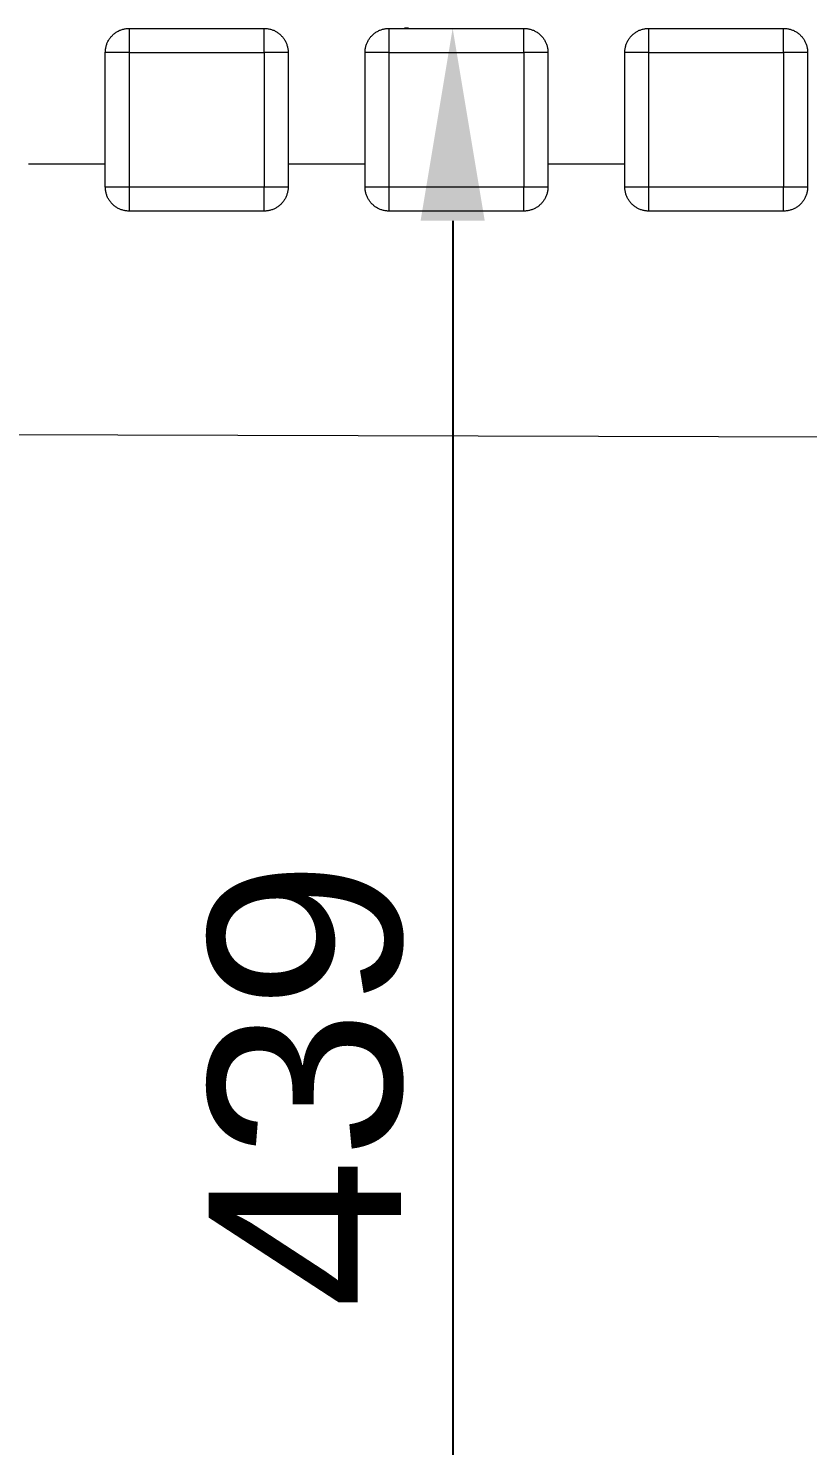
# Model space of a CAD drawing. Header units: millimetres. Extents: x -30 to 4992, y -440 to 3111.
# Drawn here: x 4047 to 4209, y 2795.2 to 3090 of the extents above; entities that cross this region are included whole.
import ezdxf

# ---------------------------------------------------------------- set-up
doc = ezdxf.new("R2010")
doc.units = ezdxf.units.MM
doc.layers.add('ZANO_R', color=7, linetype='Continuous', lineweight=0)
doc.layers.add('ZANO_W', color=1, linetype='Continuous', lineweight=0)
doc.styles.add('Arial', font='arial.ttf')
doc.styles.get("Standard").update_dxf_attribs({"font": 'ARIALUNI.TTF'})
doc.dimstyles.new('pl i ang', dxfattribs={"dimtxt": 50, "dimasz": 50, "dimexe": 1.25, "dimexo": 0.625, "dimgap": 10, "dimtad": 1, "dimtoh": 1, "dimtxsty": 'Standard', "dimcen": 2.5, "dimclrd": 1, "dimclre": 1, "dimclrt": 1, "dimadec": 0, "dimazin": 0, "dimtfac": 1, "dimtmove": 0, "dimatfit": 3, "dimfxl": 1, "dimarcsym": 1})

# ---------------------------------------------------------------- blocks, each defined once
blk = doc.blocks.new('*D391')
at = {"layer": 'ZANO_W', "color": 1, "lineweight": -2}
for p, q in [((4125.97, 3089.95), (4125.18, 3089.95)), ((4135.18, 3049.95), (4135.18, 2690.87)), ((4125.97, 2650.87), (4125.18, 2650.87))]:
    blk.add_line(p, q, dxfattribs=at)
at = {"layer": 'ZANO_W', "color": 1}
for points in [[(4141.85, 3049.95), (4128.51, 3049.95), (4135.18, 3089.95)], [(4128.51, 2690.87), (4141.85, 2690.87), (4135.18, 2650.87)]]:
    blk.add_solid(points, dxfattribs=at)
at = {"layer": 'ZANO_W', "color": 1, "insert": (4104.74, 2870.41), "char_height": 40, "attachment_point": 5, "rotation": 90, "style": 'Arial'}
blk.add_mtext('439', dxfattribs=at)

msp = doc.modelspace()

# ---------------------------------------------------------------- linework, layer by layer
at = {"layer": 'ZANO_R'}
for p, q in [((4064.32, 3088.36), (4064.44, 3088.49)), ((4064.44, 3088.49), (4064.56, 3088.61)), ((4064.56, 3088.61), (4064.69, 3088.72)), ((4064.69, 3088.72), (4064.82, 3088.83)), ((4064.82, 3088.83), (4064.95, 3088.94)), ((4064.95, 3088.94), (4065.09, 3089.04)), ((4065.09, 3089.04), (4065.23, 3089.13)), ((4065.23, 3089.13), (4065.38, 3089.22)), ((4065.38, 3089.22), (4065.52, 3089.31)), ((4065.52, 3089.31), (4065.67, 3089.39)), ((4065.67, 3089.39), (4065.83, 3089.47)), ((4065.83, 3089.47), (4065.98, 3089.54)), ((4065.98, 3089.54), (4066.14, 3089.6)), ((4066.14, 3089.6), (4066.3, 3089.66)), ((4066.3, 3089.66), (4066.46, 3089.72)), ((4066.46, 3089.72), (4066.62, 3089.77)), ((4066.62, 3089.77), (4066.79, 3089.81)), ((4066.79, 3089.81), (4066.96, 3089.85)), ((4066.96, 3089.85), (4067.12, 3089.88)), ((4067.12, 3089.88), (4067.29, 3089.91)), ((4067.29, 3089.91), (4067.46, 3089.93)), ((4067.46, 3089.93), (4067.63, 3089.94)), ((4067.63, 3089.94), (4067.8, 3089.95)), ((4067.8, 3089.95), (4067.97, 3089.95)), ((4067.97, 3089.95), (4095.97, 3089.95)), ((4067.97, 3084.95), (4067.97, 3089.95)), ((4095.97, 3089.95), (4096.14, 3089.95)), ((4095.97, 3084.95), (4095.97, 3089.95)), ((4096.14, 3089.95), (4096.31, 3089.94)), ((4096.31, 3089.94), (4096.48, 3089.93)), ((4096.48, 3089.93), (4096.65, 3089.91)), ((4096.65, 3089.91), (4096.82, 3089.88)), ((4096.82, 3089.88), (4096.99, 3089.85)), ((4096.99, 3089.85), (4097.16, 3089.81)), ((4097.16, 3089.81), (4097.32, 3089.77)), ((4097.32, 3089.77), (4097.49, 3089.72)), ((4097.49, 3089.72), (4097.65, 3089.66)), ((4097.65, 3089.66), (4097.81, 3089.6)), ((4097.81, 3089.6), (4097.97, 3089.54)), ((4097.97, 3089.54), (4098.12, 3089.47)), ((4098.12, 3089.47), (4098.27, 3089.39)), ((4098.27, 3089.39), (4098.42, 3089.31)), ((4098.42, 3089.31), (4098.57, 3089.22)), ((4098.57, 3089.22), (4098.72, 3089.13)), ((4098.72, 3089.13), (4098.86, 3089.04)), ((4098.86, 3089.04), (4098.99, 3088.94)), ((4098.99, 3088.94), (4099.13, 3088.83)), ((4099.13, 3088.83), (4099.26, 3088.72)), ((4099.26, 3088.72), (4099.39, 3088.61)), ((4099.39, 3088.61), (4099.51, 3088.49)), ((4099.51, 3088.49), (4099.63, 3088.36)), ((4118.32, 3088.36), (4118.44, 3088.49)), ((4118.44, 3088.49), (4118.56, 3088.61)), ((4118.56, 3088.61), (4118.69, 3088.72)), ((4118.69, 3088.72), (4118.82, 3088.83)), ((4118.82, 3088.83), (4118.95, 3088.94)), ((4118.95, 3088.94), (4119.09, 3089.04)), ((4119.09, 3089.04), (4119.23, 3089.13)), ((4119.23, 3089.13), (4119.38, 3089.22)), ((4119.38, 3089.22), (4119.52, 3089.31)), ((4119.52, 3089.31), (4119.67, 3089.39)), ((4119.67, 3089.39), (4119.83, 3089.47)), ((4119.83, 3089.47), (4119.98, 3089.54)), ((4119.98, 3089.54), (4120.14, 3089.6)), ((4120.14, 3089.6), (4120.3, 3089.66)), ((4120.3, 3089.66), (4120.46, 3089.72)), ((4120.46, 3089.72), (4120.62, 3089.77)), ((4120.62, 3089.77), (4120.79, 3089.81)), ((4120.79, 3089.81), (4120.96, 3089.85)), ((4120.96, 3089.85), (4121.12, 3089.88)), ((4121.12, 3089.88), (4121.29, 3089.91)), ((4121.29, 3089.91), (4121.46, 3089.93)), ((4121.46, 3089.93), (4121.63, 3089.94)), ((4121.63, 3089.94), (4121.8, 3089.95)), ((4121.8, 3089.95), (4121.97, 3089.95)), ((4121.97, 3089.95), (4149.97, 3089.95)), ((4121.97, 3084.95), (4121.97, 3089.95)), ((4149.97, 3089.95), (4150.14, 3089.95)), ((4149.97, 3084.95), (4149.97, 3089.95)), ((4150.14, 3089.95), (4150.31, 3089.94)), ((4150.31, 3089.94), (4150.48, 3089.93)), ((4150.48, 3089.93), (4150.65, 3089.91)), ((4150.65, 3089.91), (4150.82, 3089.88)), ((4150.82, 3089.88), (4150.99, 3089.85)), ((4150.99, 3089.85), (4151.16, 3089.81)), ((4151.16, 3089.81), (4151.32, 3089.77)), ((4151.32, 3089.77), (4151.49, 3089.72)), ((4151.49, 3089.72), (4151.65, 3089.66)), ((4151.65, 3089.66), (4151.81, 3089.6)), ((4151.81, 3089.6), (4151.97, 3089.54)), ((4151.97, 3089.54), (4152.12, 3089.47)), ((4152.12, 3089.47), (4152.27, 3089.39)), ((4152.27, 3089.39), (4152.42, 3089.31)), ((4152.42, 3089.31), (4152.57, 3089.22)), ((4152.57, 3089.22), (4152.72, 3089.13)), ((4152.72, 3089.13), (4152.86, 3089.04)), ((4152.86, 3089.04), (4152.99, 3088.94)), ((4152.99, 3088.94), (4153.13, 3088.83)), ((4153.13, 3088.83), (4153.26, 3088.72)), ((4153.26, 3088.72), (4153.39, 3088.61)), ((4153.39, 3088.61), (4153.51, 3088.49)), ((4153.51, 3088.49), (4153.63, 3088.36)), ((4172.32, 3088.36), (4172.44, 3088.49)), ((4172.44, 3088.49), (4172.56, 3088.61)), ((4172.56, 3088.61), (4172.69, 3088.72)), ((4172.69, 3088.72), (4172.82, 3088.83)), ((4172.82, 3088.83), (4172.95, 3088.94)), ((4172.95, 3088.94), (4173.09, 3089.04)), ((4173.09, 3089.04), (4173.23, 3089.13)), ((4173.23, 3089.13), (4173.38, 3089.22)), ((4173.38, 3089.22), (4173.52, 3089.31)), ((4173.52, 3089.31), (4173.67, 3089.39)), ((4173.67, 3089.39), (4173.83, 3089.47)), ((4173.83, 3089.47), (4173.98, 3089.54)), ((4173.98, 3089.54), (4174.14, 3089.6)), ((4174.14, 3089.6), (4174.3, 3089.66)), ((4174.3, 3089.66), (4174.46, 3089.72)), ((4174.46, 3089.72), (4174.62, 3089.77)), ((4174.62, 3089.77), (4174.79, 3089.81)), ((4174.79, 3089.81), (4174.96, 3089.85)), ((4174.96, 3089.85), (4175.12, 3089.88)), ((4175.12, 3089.88), (4175.29, 3089.91)), ((4175.29, 3089.91), (4175.46, 3089.93)), ((4175.46, 3089.93), (4175.63, 3089.94)), ((4175.63, 3089.94), (4175.8, 3089.95)), ((4175.8, 3089.95), (4175.97, 3089.95)), ((4175.97, 3089.95), (4203.97, 3089.95)), ((4175.97, 3084.95), (4175.97, 3089.95)), ((4203.97, 3089.95), (4204.14, 3089.95)), ((4203.97, 3084.95), (4203.97, 3089.95)), ((4204.14, 3089.95), (4204.31, 3089.94)), ((4204.31, 3089.94), (4204.48, 3089.93)), ((4204.48, 3089.93), (4204.65, 3089.91)), ((4204.65, 3089.91), (4204.82, 3089.88)), ((4204.82, 3089.88), (4204.99, 3089.85)), ((4204.99, 3089.85), (4205.16, 3089.81)), ((4205.16, 3089.81), (4205.32, 3089.77)), ((4205.32, 3089.77), (4205.49, 3089.72)), ((4205.49, 3089.72), (4205.65, 3089.66)), ((4205.65, 3089.66), (4205.81, 3089.6)), ((4205.81, 3089.6), (4205.97, 3089.54)), ((4205.97, 3089.54), (4206.12, 3089.47)), ((4206.12, 3089.47), (4206.27, 3089.39)), ((4206.27, 3089.39), (4206.42, 3089.31)), ((4206.42, 3089.31), (4206.57, 3089.22)), ((4206.57, 3089.22), (4206.72, 3089.13)), ((4206.72, 3089.13), (4206.86, 3089.04)), ((4206.86, 3089.04), (4206.99, 3088.94)), ((4206.99, 3088.94), (4207.13, 3088.83)), ((4207.13, 3088.83), (4207.26, 3088.72)), ((4207.26, 3088.72), (4207.39, 3088.61)), ((4207.39, 3088.61), (4207.51, 3088.49)), ((4207.51, 3088.49), (4207.63, 3088.36)), ((4063, 3085.46), (4063.02, 3085.63)), ((4063.02, 3085.63), (4063.05, 3085.8)), ((4063.05, 3085.8), (4063.08, 3085.97)), ((4063.08, 3085.97), (4063.12, 3086.14)), ((4063.12, 3086.14), (4063.16, 3086.3)), ((4063.16, 3086.3), (4063.21, 3086.46)), ((4063.21, 3086.46), (4063.26, 3086.63)), ((4063.26, 3086.63), (4063.32, 3086.79)), ((4063.32, 3086.79), (4063.39, 3086.94)), ((4063.39, 3086.94), (4063.46, 3087.1)), ((4063.46, 3087.1), (4063.53, 3087.25)), ((4063.53, 3087.25), (4063.61, 3087.4)), ((4063.61, 3087.4), (4063.7, 3087.55)), ((4063.7, 3087.55), (4063.79, 3087.69)), ((4063.79, 3087.69), (4063.89, 3087.84)), ((4063.89, 3087.84), (4063.99, 3087.97)), ((4063.99, 3087.97), (4064.09, 3088.11)), ((4064.09, 3088.11), (4064.2, 3088.24)), ((4064.2, 3088.24), (4064.32, 3088.36)), ((4099.63, 3088.36), (4099.74, 3088.24)), ((4099.74, 3088.24), (4099.85, 3088.11)), ((4099.85, 3088.11), (4099.96, 3087.97)), ((4099.96, 3087.97), (4100.06, 3087.84)), ((4100.06, 3087.84), (4100.15, 3087.69)), ((4100.15, 3087.69), (4100.25, 3087.55)), ((4100.25, 3087.55), (4100.33, 3087.4)), ((4100.33, 3087.4), (4100.41, 3087.25)), ((4100.41, 3087.25), (4100.49, 3087.1)), ((4100.49, 3087.1), (4100.56, 3086.94)), ((4100.56, 3086.94), (4100.62, 3086.79)), ((4100.62, 3086.79), (4100.68, 3086.63)), ((4100.68, 3086.63), (4100.74, 3086.46)), ((4100.74, 3086.46), (4100.79, 3086.3)), ((4100.79, 3086.3), (4100.83, 3086.14)), ((4100.83, 3086.14), (4100.87, 3085.97)), ((4100.87, 3085.97), (4100.9, 3085.8)), ((4100.9, 3085.8), (4100.93, 3085.63)), ((4100.93, 3085.63), (4100.95, 3085.46)), ((4117, 3085.46), (4117.02, 3085.63)), ((4117.02, 3085.63), (4117.05, 3085.8)), ((4117.05, 3085.8), (4117.08, 3085.97)), ((4117.08, 3085.97), (4117.12, 3086.14)), ((4117.12, 3086.14), (4117.16, 3086.3)), ((4117.16, 3086.3), (4117.21, 3086.46)), ((4117.21, 3086.46), (4117.26, 3086.63)), ((4117.26, 3086.63), (4117.32, 3086.79)), ((4117.32, 3086.79), (4117.39, 3086.94)), ((4117.39, 3086.94), (4117.46, 3087.1)), ((4117.46, 3087.1), (4117.53, 3087.25)), ((4117.53, 3087.25), (4117.61, 3087.4)), ((4117.61, 3087.4), (4117.7, 3087.55)), ((4117.7, 3087.55), (4117.79, 3087.69)), ((4117.79, 3087.69), (4117.89, 3087.84)), ((4117.89, 3087.84), (4117.99, 3087.97)), ((4117.99, 3087.97), (4118.09, 3088.11)), ((4118.09, 3088.11), (4118.2, 3088.24)), ((4118.2, 3088.24), (4118.32, 3088.36)), ((4153.63, 3088.36), (4153.74, 3088.24)), ((4153.74, 3088.24), (4153.85, 3088.11)), ((4153.85, 3088.11), (4153.96, 3087.97)), ((4153.96, 3087.97), (4154.06, 3087.84)), ((4154.06, 3087.84), (4154.15, 3087.69)), ((4154.15, 3087.69), (4154.25, 3087.55)), ((4154.25, 3087.55), (4154.33, 3087.4)), ((4154.33, 3087.4), (4154.41, 3087.25)), ((4154.41, 3087.25), (4154.49, 3087.1)), ((4154.49, 3087.1), (4154.56, 3086.94)), ((4154.56, 3086.94), (4154.62, 3086.79)), ((4154.62, 3086.79), (4154.68, 3086.63)), ((4154.68, 3086.63), (4154.74, 3086.46)), ((4154.74, 3086.46), (4154.79, 3086.3)), ((4154.79, 3086.3), (4154.83, 3086.14)), ((4154.83, 3086.14), (4154.87, 3085.97)), ((4154.87, 3085.97), (4154.9, 3085.8)), ((4154.9, 3085.8), (4154.93, 3085.63)), ((4154.93, 3085.63), (4154.95, 3085.46)), ((4171, 3085.46), (4171.02, 3085.63)), ((4171.02, 3085.63), (4171.05, 3085.8)), ((4171.05, 3085.8), (4171.08, 3085.97)), ((4171.08, 3085.97), (4171.12, 3086.14)), ((4171.12, 3086.14), (4171.16, 3086.3)), ((4171.16, 3086.3), (4171.21, 3086.46)), ((4171.21, 3086.46), (4171.26, 3086.63)), ((4171.26, 3086.63), (4171.32, 3086.79)), ((4171.32, 3086.79), (4171.39, 3086.94)), ((4171.39, 3086.94), (4171.46, 3087.1)), ((4171.46, 3087.1), (4171.53, 3087.25)), ((4171.53, 3087.25), (4171.61, 3087.4)), ((4171.61, 3087.4), (4171.7, 3087.55)), ((4171.7, 3087.55), (4171.79, 3087.69)), ((4171.79, 3087.69), (4171.89, 3087.84)), ((4171.89, 3087.84), (4171.99, 3087.97)), ((4171.99, 3087.97), (4172.09, 3088.11)), ((4172.09, 3088.11), (4172.2, 3088.24)), ((4172.2, 3088.24), (4172.32, 3088.36)), ((4207.63, 3088.36), (4207.74, 3088.24)), ((4207.74, 3088.24), (4207.85, 3088.11)), ((4207.85, 3088.11), (4207.96, 3087.97)), ((4207.96, 3087.97), (4208.06, 3087.84)), ((4208.06, 3087.84), (4208.15, 3087.69)), ((4208.15, 3087.69), (4208.25, 3087.55)), ((4208.25, 3087.55), (4208.33, 3087.4)), ((4208.33, 3087.4), (4208.41, 3087.25)), ((4208.41, 3087.25), (4208.49, 3087.1)), ((4208.49, 3087.1), (4208.56, 3086.94)), ((4208.56, 3086.94), (4208.62, 3086.79)), ((4208.62, 3086.79), (4208.68, 3086.63)), ((4208.68, 3086.63), (4208.74, 3086.46)), ((4208.74, 3086.46), (4208.79, 3086.3)), ((4208.79, 3086.3), (4208.83, 3086.14)), ((4208.83, 3086.14), (4208.87, 3085.97)), ((4208.87, 3085.97), (4208.9, 3085.8)), ((4208.9, 3085.8), (4208.93, 3085.63)), ((4208.93, 3085.63), (4208.95, 3085.46)), ((4062.97, 3084.95), (4062.98, 3085.12)), ((4062.97, 3056.95), (4062.97, 3084.95)), ((4067.97, 3084.95), (4062.97, 3084.95)), ((4062.98, 3085.29), (4063, 3085.46)), ((4062.98, 3085.12), (4062.98, 3085.29)), ((4067.97, 3084.95), (4095.97, 3084.95)), ((4067.97, 3056.95), (4067.97, 3084.95)), ((4095.97, 3084.95), (4095.97, 3056.95)), ((4100.97, 3084.95), (4095.97, 3084.95)), ((4100.95, 3085.46), (4100.96, 3085.29)), ((4100.96, 3085.29), (4100.97, 3085.12)), ((4100.97, 3085.12), (4100.97, 3084.95)), ((4100.97, 3084.95), (4100.97, 3056.95)), ((4100.97, 3084.95), (4100.97, 3084.95)), ((4116.97, 3084.95), (4116.98, 3085.12)), ((4116.97, 3056.95), (4116.97, 3084.95)), ((4121.97, 3084.95), (4116.97, 3084.95)), ((4116.98, 3085.29), (4117, 3085.46)), ((4116.98, 3085.12), (4116.98, 3085.29)), ((4121.97, 3084.95), (4149.97, 3084.95)), ((4121.97, 3056.95), (4121.97, 3084.95)), ((4149.97, 3084.95), (4149.97, 3056.95)), ((4154.97, 3084.95), (4149.97, 3084.95)), ((4154.95, 3085.46), (4154.96, 3085.29)), ((4154.96, 3085.29), (4154.97, 3085.12)), ((4154.97, 3085.12), (4154.97, 3084.95)), ((4154.97, 3084.95), (4154.97, 3056.95)), ((4154.97, 3084.95), (4154.97, 3084.95)), ((4170.97, 3084.95), (4170.98, 3085.12)), ((4170.97, 3056.95), (4170.97, 3084.95)), ((4175.97, 3084.95), (4170.97, 3084.95)), ((4170.98, 3085.29), (4171, 3085.46)), ((4170.98, 3085.12), (4170.98, 3085.29)), ((4175.97, 3084.95), (4203.97, 3084.95)), ((4175.97, 3056.95), (4175.97, 3084.95)), ((4203.97, 3084.95), (4203.97, 3056.95)), ((4208.97, 3084.95), (4203.97, 3084.95)), ((4208.95, 3085.46), (4208.96, 3085.29)), ((4208.96, 3085.29), (4208.97, 3085.12)), ((4208.97, 3085.12), (4208.97, 3084.95)), ((4208.97, 3084.95), (4208.97, 3056.95)), ((4208.97, 3084.95), (4208.97, 3084.95)), ((4062.97, 3061.7), (4046.97, 3061.7)), ((4116.97, 3061.7), (4100.97, 3061.7)), ((4170.97, 3061.7), (4154.97, 3061.7)), ((4062.98, 3056.78), (4062.97, 3056.95)), ((4067.97, 3056.95), (4062.97, 3056.95)), ((4062.98, 3056.61), (4062.98, 3056.78)), ((4063, 3056.44), (4062.98, 3056.61)), ((4063.02, 3056.27), (4063, 3056.44)), ((4063.05, 3056.1), (4063.02, 3056.27)), ((4063.08, 3055.93), (4063.05, 3056.1)), ((4095.97, 3056.95), (4067.97, 3056.95)), ((4067.97, 3051.96), (4067.97, 3056.95)), ((4095.97, 3051.96), (4095.97, 3056.95)), ((4100.97, 3056.95), (4095.97, 3056.95)), ((4100.9, 3056.1), (4100.87, 3055.93)), ((4100.93, 3056.27), (4100.9, 3056.1)), ((4100.95, 3056.44), (4100.93, 3056.27)), ((4100.96, 3056.61), (4100.95, 3056.44)), ((4100.97, 3056.78), (4100.96, 3056.61)), ((4100.97, 3056.95), (4100.97, 3056.78)), ((4100.97, 3056.95), (4100.97, 3056.95)), ((4116.98, 3056.78), (4116.97, 3056.95)), ((4121.97, 3056.95), (4116.97, 3056.95)), ((4116.98, 3056.61), (4116.98, 3056.78)), ((4117, 3056.44), (4116.98, 3056.61)), ((4117.02, 3056.27), (4117, 3056.44)), ((4117.05, 3056.1), (4117.02, 3056.27)), ((4117.08, 3055.93), (4117.05, 3056.1)), ((4149.97, 3056.95), (4121.97, 3056.95)), ((4121.97, 3051.96), (4121.97, 3056.95)), ((4149.97, 3051.96), (4149.97, 3056.95)), ((4154.97, 3056.95), (4149.97, 3056.95)), ((4154.9, 3056.1), (4154.87, 3055.93)), ((4154.93, 3056.27), (4154.9, 3056.1)), ((4154.95, 3056.44), (4154.93, 3056.27)), ((4154.96, 3056.61), (4154.95, 3056.44)), ((4154.97, 3056.78), (4154.96, 3056.61)), ((4154.97, 3056.95), (4154.97, 3056.78)), ((4154.97, 3056.95), (4154.97, 3056.95)), ((4170.98, 3056.78), (4170.97, 3056.95)), ((4175.97, 3056.95), (4170.97, 3056.95)), ((4170.98, 3056.61), (4170.98, 3056.78)), ((4171, 3056.44), (4170.98, 3056.61)), ((4171.02, 3056.27), (4171, 3056.44)), ((4171.05, 3056.1), (4171.02, 3056.27)), ((4171.08, 3055.93), (4171.05, 3056.1)), ((4203.97, 3056.95), (4175.97, 3056.95)), ((4175.97, 3051.96), (4175.97, 3056.95)), ((4203.97, 3051.96), (4203.97, 3056.95)), ((4208.97, 3056.95), (4203.97, 3056.95)), ((4208.9, 3056.1), (4208.87, 3055.93)), ((4208.93, 3056.27), (4208.9, 3056.1)), ((4208.95, 3056.44), (4208.93, 3056.27)), ((4208.96, 3056.61), (4208.95, 3056.44)), ((4208.97, 3056.78), (4208.96, 3056.61)), ((4208.97, 3056.95), (4208.97, 3056.78)), ((4208.97, 3056.95), (4208.97, 3056.95)), ((4063.12, 3055.77), (4063.08, 3055.93)), ((4063.16, 3055.6), (4063.12, 3055.77)), ((4063.21, 3055.44), (4063.16, 3055.6)), ((4063.26, 3055.28), (4063.21, 3055.44)), ((4063.32, 3055.12), (4063.26, 3055.28)), ((4063.39, 3054.96), (4063.32, 3055.12)), ((4063.46, 3054.8), (4063.39, 3054.96)), ((4063.53, 3054.65), (4063.46, 3054.8)), ((4063.61, 3054.5), (4063.53, 3054.65)), ((4063.7, 3054.35), (4063.61, 3054.5)), ((4063.79, 3054.21), (4063.7, 3054.35)), ((4063.89, 3054.07), (4063.79, 3054.21)), ((4063.99, 3053.93), (4063.89, 3054.07)), ((4064.09, 3053.8), (4063.99, 3053.93)), ((4064.2, 3053.67), (4064.09, 3053.8)), ((4064.32, 3053.54), (4064.2, 3053.67)), ((4064.44, 3053.42), (4064.32, 3053.54)), ((4064.56, 3053.3), (4064.44, 3053.42)), ((4064.69, 3053.18), (4064.56, 3053.3)), ((4064.82, 3053.07), (4064.69, 3053.18)), ((4099.26, 3053.18), (4099.13, 3053.07)), ((4099.39, 3053.3), (4099.26, 3053.18)), ((4099.51, 3053.42), (4099.39, 3053.3)), ((4099.63, 3053.54), (4099.51, 3053.42)), ((4099.74, 3053.67), (4099.63, 3053.54)), ((4099.85, 3053.8), (4099.74, 3053.67)), ((4099.96, 3053.93), (4099.85, 3053.8)), ((4100.06, 3054.07), (4099.96, 3053.93)), ((4100.15, 3054.21), (4100.06, 3054.07)), ((4100.25, 3054.35), (4100.15, 3054.21)), ((4100.33, 3054.5), (4100.25, 3054.35)), ((4100.41, 3054.65), (4100.33, 3054.5)), ((4100.49, 3054.8), (4100.41, 3054.65)), ((4100.56, 3054.96), (4100.49, 3054.8)), ((4100.62, 3055.12), (4100.56, 3054.96)), ((4100.68, 3055.28), (4100.62, 3055.12)), ((4100.74, 3055.44), (4100.68, 3055.28)), ((4100.79, 3055.6), (4100.74, 3055.44)), ((4100.83, 3055.77), (4100.79, 3055.6)), ((4100.87, 3055.93), (4100.83, 3055.77)), ((4117.12, 3055.77), (4117.08, 3055.93)), ((4117.16, 3055.6), (4117.12, 3055.77)), ((4117.21, 3055.44), (4117.16, 3055.6)), ((4117.26, 3055.28), (4117.21, 3055.44)), ((4117.32, 3055.12), (4117.26, 3055.28)), ((4117.39, 3054.96), (4117.32, 3055.12)), ((4117.46, 3054.8), (4117.39, 3054.96)), ((4117.53, 3054.65), (4117.46, 3054.8)), ((4117.61, 3054.5), (4117.53, 3054.65)), ((4117.7, 3054.35), (4117.61, 3054.5)), ((4117.79, 3054.21), (4117.7, 3054.35)), ((4117.89, 3054.07), (4117.79, 3054.21)), ((4117.99, 3053.93), (4117.89, 3054.07)), ((4118.09, 3053.8), (4117.99, 3053.93)), ((4118.2, 3053.67), (4118.09, 3053.8)), ((4118.32, 3053.54), (4118.2, 3053.67)), ((4118.44, 3053.42), (4118.32, 3053.54)), ((4118.56, 3053.3), (4118.44, 3053.42)), ((4118.69, 3053.18), (4118.56, 3053.3)), ((4118.82, 3053.07), (4118.69, 3053.18)), ((4153.26, 3053.18), (4153.13, 3053.07)), ((4153.39, 3053.3), (4153.26, 3053.18)), ((4153.51, 3053.42), (4153.39, 3053.3)), ((4153.63, 3053.54), (4153.51, 3053.42)), ((4153.74, 3053.67), (4153.63, 3053.54)), ((4153.85, 3053.8), (4153.74, 3053.67)), ((4153.96, 3053.93), (4153.85, 3053.8)), ((4154.06, 3054.07), (4153.96, 3053.93)), ((4154.15, 3054.21), (4154.06, 3054.07)), ((4154.25, 3054.35), (4154.15, 3054.21)), ((4154.33, 3054.5), (4154.25, 3054.35)), ((4154.41, 3054.65), (4154.33, 3054.5)), ((4154.49, 3054.8), (4154.41, 3054.65)), ((4154.56, 3054.96), (4154.49, 3054.8)), ((4154.62, 3055.12), (4154.56, 3054.96)), ((4154.68, 3055.28), (4154.62, 3055.12)), ((4154.74, 3055.44), (4154.68, 3055.28)), ((4154.79, 3055.6), (4154.74, 3055.44)), ((4154.83, 3055.77), (4154.79, 3055.6)), ((4154.87, 3055.93), (4154.83, 3055.77)), ((4171.12, 3055.77), (4171.08, 3055.93)), ((4171.16, 3055.6), (4171.12, 3055.77)), ((4171.21, 3055.44), (4171.16, 3055.6)), ((4171.26, 3055.28), (4171.21, 3055.44)), ((4171.32, 3055.12), (4171.26, 3055.28)), ((4171.39, 3054.96), (4171.32, 3055.12)), ((4171.46, 3054.8), (4171.39, 3054.96)), ((4171.53, 3054.65), (4171.46, 3054.8)), ((4171.61, 3054.5), (4171.53, 3054.65)), ((4171.7, 3054.35), (4171.61, 3054.5)), ((4171.79, 3054.21), (4171.7, 3054.35)), ((4171.89, 3054.07), (4171.79, 3054.21)), ((4171.99, 3053.93), (4171.89, 3054.07)), ((4172.09, 3053.8), (4171.99, 3053.93)), ((4172.2, 3053.67), (4172.09, 3053.8)), ((4172.32, 3053.54), (4172.2, 3053.67)), ((4172.44, 3053.42), (4172.32, 3053.54)), ((4172.56, 3053.3), (4172.44, 3053.42)), ((4172.69, 3053.18), (4172.56, 3053.3)), ((4172.82, 3053.07), (4172.69, 3053.18)), ((4207.26, 3053.18), (4207.13, 3053.07)), ((4207.39, 3053.3), (4207.26, 3053.18)), ((4207.51, 3053.42), (4207.39, 3053.3)), ((4207.63, 3053.54), (4207.51, 3053.42)), ((4207.74, 3053.67), (4207.63, 3053.54)), ((4207.85, 3053.8), (4207.74, 3053.67)), ((4207.96, 3053.93), (4207.85, 3053.8)), ((4208.06, 3054.07), (4207.96, 3053.93)), ((4208.15, 3054.21), (4208.06, 3054.07)), ((4208.25, 3054.35), (4208.15, 3054.21)), ((4208.33, 3054.5), (4208.25, 3054.35)), ((4208.41, 3054.65), (4208.33, 3054.5)), ((4208.49, 3054.8), (4208.41, 3054.65)), ((4208.56, 3054.96), (4208.49, 3054.8)), ((4208.62, 3055.12), (4208.56, 3054.96)), ((4208.68, 3055.28), (4208.62, 3055.12)), ((4208.74, 3055.44), (4208.68, 3055.28)), ((4208.79, 3055.6), (4208.74, 3055.44)), ((4208.83, 3055.77), (4208.79, 3055.6)), ((4208.87, 3055.93), (4208.83, 3055.77)), ((4064.95, 3052.97), (4064.82, 3053.07)), ((4065.09, 3052.87), (4064.95, 3052.97)), ((4065.23, 3052.77), (4065.09, 3052.87)), ((4065.38, 3052.68), (4065.23, 3052.77)), ((4065.52, 3052.59), (4065.38, 3052.68)), ((4065.67, 3052.51), (4065.52, 3052.59)), ((4065.83, 3052.44), (4065.67, 3052.51)), ((4065.98, 3052.37), (4065.83, 3052.44)), ((4066.14, 3052.3), (4065.98, 3052.37)), ((4066.3, 3052.24), (4066.14, 3052.3)), ((4066.46, 3052.19), (4066.3, 3052.24)), ((4066.62, 3052.14), (4066.46, 3052.19)), ((4066.79, 3052.09), (4066.62, 3052.14)), ((4066.96, 3052.06), (4066.79, 3052.09)), ((4067.12, 3052.02), (4066.96, 3052.06)), ((4067.29, 3052), (4067.12, 3052.02)), ((4067.46, 3051.98), (4067.29, 3052)), ((4067.63, 3051.96), (4067.46, 3051.98)), ((4067.8, 3051.95), (4067.63, 3051.96)), ((4067.97, 3051.95), (4067.8, 3051.95)), ((4067.97, 3051.96), (4067.97, 3051.95)), ((4095.97, 3051.95), (4067.97, 3051.95)), ((4095.97, 3051.96), (4095.97, 3051.95)), ((4096.14, 3051.95), (4095.97, 3051.95)), ((4096.31, 3051.96), (4096.14, 3051.95)), ((4096.48, 3051.98), (4096.31, 3051.96)), ((4096.65, 3052), (4096.48, 3051.98)), ((4096.82, 3052.02), (4096.65, 3052)), ((4096.99, 3052.06), (4096.82, 3052.02)), ((4097.16, 3052.09), (4096.99, 3052.06)), ((4097.32, 3052.14), (4097.16, 3052.09)), ((4097.49, 3052.19), (4097.32, 3052.14)), ((4097.65, 3052.24), (4097.49, 3052.19)), ((4097.81, 3052.3), (4097.65, 3052.24)), ((4097.97, 3052.37), (4097.81, 3052.3)), ((4098.12, 3052.44), (4097.97, 3052.37)), ((4098.27, 3052.51), (4098.12, 3052.44)), ((4098.42, 3052.59), (4098.27, 3052.51)), ((4098.57, 3052.68), (4098.42, 3052.59)), ((4098.72, 3052.77), (4098.57, 3052.68)), ((4098.86, 3052.87), (4098.72, 3052.77)), ((4098.99, 3052.97), (4098.86, 3052.87)), ((4099.13, 3053.07), (4098.99, 3052.97)), ((4118.95, 3052.97), (4118.82, 3053.07)), ((4119.09, 3052.87), (4118.95, 3052.97)), ((4119.23, 3052.77), (4119.09, 3052.87)), ((4119.38, 3052.68), (4119.23, 3052.77)), ((4119.52, 3052.59), (4119.38, 3052.68)), ((4119.67, 3052.51), (4119.52, 3052.59)), ((4119.83, 3052.44), (4119.67, 3052.51)), ((4119.98, 3052.37), (4119.83, 3052.44)), ((4120.14, 3052.3), (4119.98, 3052.37)), ((4120.3, 3052.24), (4120.14, 3052.3)), ((4120.46, 3052.19), (4120.3, 3052.24)), ((4120.62, 3052.14), (4120.46, 3052.19)), ((4120.79, 3052.09), (4120.62, 3052.14)), ((4120.96, 3052.06), (4120.79, 3052.09)), ((4121.12, 3052.02), (4120.96, 3052.06)), ((4121.29, 3052), (4121.12, 3052.02)), ((4121.46, 3051.98), (4121.29, 3052)), ((4121.63, 3051.96), (4121.46, 3051.98)), ((4121.8, 3051.95), (4121.63, 3051.96)), ((4121.97, 3051.95), (4121.8, 3051.95)), ((4121.97, 3051.96), (4121.97, 3051.95)), ((4149.97, 3051.95), (4121.97, 3051.95)), ((4149.97, 3051.96), (4149.97, 3051.95)), ((4150.14, 3051.95), (4149.97, 3051.95)), ((4150.31, 3051.96), (4150.14, 3051.95)), ((4150.48, 3051.98), (4150.31, 3051.96)), ((4150.65, 3052), (4150.48, 3051.98)), ((4150.82, 3052.02), (4150.65, 3052)), ((4150.99, 3052.06), (4150.82, 3052.02)), ((4151.16, 3052.09), (4150.99, 3052.06)), ((4151.32, 3052.14), (4151.16, 3052.09)), ((4151.49, 3052.19), (4151.32, 3052.14)), ((4151.65, 3052.24), (4151.49, 3052.19)), ((4151.81, 3052.3), (4151.65, 3052.24)), ((4151.97, 3052.37), (4151.81, 3052.3)), ((4152.12, 3052.44), (4151.97, 3052.37)), ((4152.27, 3052.51), (4152.12, 3052.44)), ((4152.42, 3052.59), (4152.27, 3052.51)), ((4152.57, 3052.68), (4152.42, 3052.59)), ((4152.72, 3052.77), (4152.57, 3052.68)), ((4152.86, 3052.87), (4152.72, 3052.77)), ((4152.99, 3052.97), (4152.86, 3052.87)), ((4153.13, 3053.07), (4152.99, 3052.97)), ((4172.95, 3052.97), (4172.82, 3053.07)), ((4173.09, 3052.87), (4172.95, 3052.97)), ((4173.23, 3052.77), (4173.09, 3052.87)), ((4173.38, 3052.68), (4173.23, 3052.77)), ((4173.52, 3052.59), (4173.38, 3052.68)), ((4173.67, 3052.51), (4173.52, 3052.59)), ((4173.83, 3052.44), (4173.67, 3052.51)), ((4173.98, 3052.37), (4173.83, 3052.44)), ((4174.14, 3052.3), (4173.98, 3052.37)), ((4174.3, 3052.24), (4174.14, 3052.3)), ((4174.46, 3052.19), (4174.3, 3052.24)), ((4174.62, 3052.14), (4174.46, 3052.19)), ((4174.79, 3052.09), (4174.62, 3052.14)), ((4174.96, 3052.06), (4174.79, 3052.09)), ((4175.12, 3052.02), (4174.96, 3052.06)), ((4175.29, 3052), (4175.12, 3052.02)), ((4175.46, 3051.98), (4175.29, 3052)), ((4175.63, 3051.96), (4175.46, 3051.98)), ((4175.8, 3051.95), (4175.63, 3051.96)), ((4175.97, 3051.95), (4175.8, 3051.95)), ((4175.97, 3051.96), (4175.97, 3051.95)), ((4203.97, 3051.95), (4175.97, 3051.95)), ((4203.97, 3051.96), (4203.97, 3051.95)), ((4204.14, 3051.95), (4203.97, 3051.95)), ((4204.31, 3051.96), (4204.14, 3051.95)), ((4204.48, 3051.98), (4204.31, 3051.96)), ((4204.65, 3052), (4204.48, 3051.98)), ((4204.82, 3052.02), (4204.65, 3052)), ((4204.99, 3052.06), (4204.82, 3052.02)), ((4205.16, 3052.09), (4204.99, 3052.06)), ((4205.32, 3052.14), (4205.16, 3052.09)), ((4205.49, 3052.19), (4205.32, 3052.14)), ((4205.65, 3052.24), (4205.49, 3052.19)), ((4205.81, 3052.3), (4205.65, 3052.24)), ((4205.97, 3052.37), (4205.81, 3052.3)), ((4206.12, 3052.44), (4205.97, 3052.37)), ((4206.27, 3052.51), (4206.12, 3052.44)), ((4206.42, 3052.59), (4206.27, 3052.51)), ((4206.57, 3052.68), (4206.42, 3052.59)), ((4206.72, 3052.77), (4206.57, 3052.68)), ((4206.86, 3052.87), (4206.72, 3052.77)), ((4206.99, 3052.97), (4206.86, 3052.87)), ((4207.13, 3053.07), (4206.99, 3052.97)), ((4038.59, 3005.53), (4289.17, 3004.81))]:
    msp.add_line(p, q, dxfattribs=at)

# ---------------------------------------------------------------- dimensions: what is measured, and where the dimension line sits
at = {"layer": 'ZANO_W'}
dim = msp.add_linear_dim(base=(4135.18, 2650.87), p1=(4135.97, 3089.95), p2=(4135.97, 2650.87), angle=90, dimstyle='pl i ang', override={"dimtxt": 40, "dimasz": 40, "dimexe": 10, "dimexo": 10, "dimtoh": 0, "dimdec": 0, "dimtxsty": 'Arial', "dimtdec": 0, "dimtmove": 1}, dxfattribs=at)
dim.commit()
dim.dimension.update_dxf_attribs({"geometry": '*D391', "text_midpoint": (4104.74, 2870.41)})

doc.saveas('drawing.dxf')
